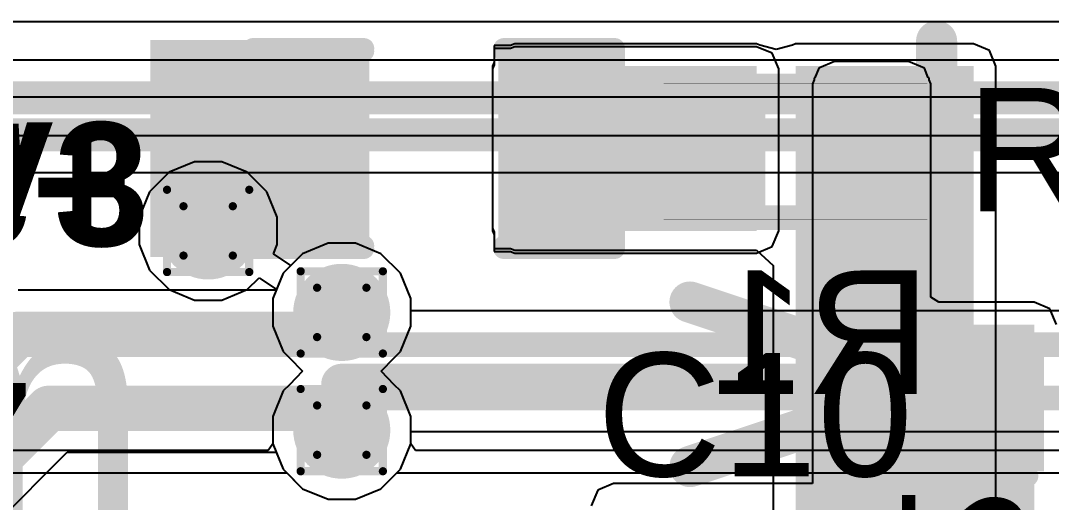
# Model space of a CAD drawing. Header units: inches. Extents: x -6 to 5433, y -4 to 5447.
# Drawn here: x 45.84 to 52.21, y 8.27 to 11.25 of the extents above; entities that cross this region are included whole.
import ezdxf

# ---------------------------------------------------------------- set-up
doc = ezdxf.new("R2010")
doc.units = ezdxf.units.IN
for name, color, linetype in [('Bottom Layer', 5, 'Continuous'), ('Bottom Overlay', 54, 'Continuous'), ('Bottom Paste', 16, 'Continuous'), ('Bottom Solder', 6, 'Continuous'), ('Drill Drawing', 1, 'Continuous'), ('Ground', 16, 'Continuous'), ('Mechanical 4', 56, 'Continuous'), ('Power', 76, 'Continuous'), ('Top Layer', 1, 'Continuous'), ('Top Overlay', 2, 'Continuous'), ('Top Paste', 8, 'Continuous'), ('Top Solder', 216, 'Continuous'), ('Via Holes', 16, 'Continuous')]:
    doc.layers.add(name, color=color, linetype=linetype)
doc.styles.add('Arial', font='', dxfattribs={"height": 0.2})
doc.styles.add('Arial_Bold', font='', dxfattribs={"height": 0.2})
doc.styles.get('Arial').set_extended_font_data('Arial')
doc.styles.get('Arial_Bold').set_extended_font_data('Arial', bold=True)

# ---------------------------------------------------------------- blocks, each defined once
blk = doc.blocks.new('R___0402_104')
at = {"layer": 'Top Layer'}
for points in [[(-0.6985, -0.3175), (-0.6985, 0.3175), (-0.2413, 0.3175), (-0.2413, -0.3175)], [(0.2413, -0.3175), (0.2413, 0.3175), (0.6985, 0.3175), (0.6985, -0.3175)]]:
    blk.add_hatch(color=1, dxfattribs=at).paths.add_polyline_path(points)
at = {"layer": 'Top Paste'}
for points in [[(-0.6985, -0.3175), (-0.6985, 0.3175), (-0.2413, 0.3175), (-0.2413, -0.3175)], [(0.2413, -0.3175), (0.2413, 0.3175), (0.6985, 0.3175), (0.6985, -0.3175)]]:
    blk.add_hatch(color=8, dxfattribs=at).paths.add_polyline_path(points)
at = {"layer": 'Top Solder'}
for points in [[(-0.7535, -0.3725), (-0.7535, 0.3725), (-0.1863, 0.3725), (-0.1863, -0.3725)], [(0.1863, -0.3725), (0.1863, 0.3725), (0.7535, 0.3725), (0.7535, -0.3725)]]:
    blk.add_hatch(color=216, dxfattribs=at).paths.add_polyline_path(points)
at = {"layer": 'Top Overlay'}
for points in [[(-0.7874, 0.4064, 0.127, 0.127, 0), (0.7874, 0.4064, 0.127, 0.127, 0)], [(-0.7874, -0.4064, 0.127, 0.127, 0), (-0.7874, 0.4064, 0.127, 0.127, 0)], [(0.7874, -0.4064, 0.127, 0.127, 0), (0.7874, 0.4064, 0.127, 0.127, 0)], [(-0.7874, -0.4064, 0.127, 0.127, 0), (0.7874, -0.4064, 0.127, 0.127, 0)], [(-0.8128, -0.4318, 0.00323, 0.00323, 0), (0.8128, -0.4318, 0.00323, 0.00323, 0)]]:
    blk.add_lwpolyline(points, format="xyseb", dxfattribs=at)
for points in [[(-0.8191, 0.4064, 0.0635, 0.0635, 1), (-0.7556, 0.4064, 0.0635, 0.0635, 1)], [(-0.8191, 0.4064, 0.0635, 0.0635, 1), (-0.7556, 0.4064, 0.0635, 0.0635, 1)], [(0.7556, 0.4064, 0.0635, 0.0635, 1), (0.8191, 0.4064, 0.0635, 0.0635, 1)], [(0.7556, 0.4064, 0.0635, 0.0635, 1), (0.8191, 0.4064, 0.0635, 0.0635, 1)], [(-0.8191, -0.4064, 0.0635, 0.0635, 1), (-0.7556, -0.4064, 0.0635, 0.0635, 1)], [(-0.8191, -0.4064, 0.0635, 0.0635, 1), (-0.7556, -0.4064, 0.0635, 0.0635, 1)], [(0.7556, -0.4064, 0.0635, 0.0635, 1), (0.8191, -0.4064, 0.0635, 0.0635, 1)], [(0.7556, -0.4064, 0.0635, 0.0635, 1), (0.8191, -0.4064, 0.0635, 0.0635, 1)], [(-0.8136, -0.4318, 0.00161, 0.00161, 1), (-0.812, -0.4318, 0.00161, 0.00161, 1)], [(0.812, -0.4318, 0.00161, 0.00161, 1), (0.8136, -0.4318, 0.00161, 0.00161, 1)]]:
    blk.add_lwpolyline(points, format="xyseb", close=True, dxfattribs=at)
blk = doc.blocks.new('R___0402_B_107')
at = {"layer": 'Bottom Layer'}
for points in [[(-0.2413, 0.3175), (-0.2413, -0.3175), (-0.6985, -0.3175), (-0.6985, 0.3175)], [(0.6985, 0.3175), (0.6985, -0.3175), (0.2413, -0.3175), (0.2413, 0.3175)]]:
    blk.add_hatch(color=5, dxfattribs=at).paths.add_polyline_path(points)
at = {"layer": 'Bottom Paste'}
for points in [[(-0.2413, 0.3175), (-0.2413, -0.3175), (-0.6985, -0.3175), (-0.6985, 0.3175)], [(0.6985, 0.3175), (0.6985, -0.3175), (0.2413, -0.3175), (0.2413, 0.3175)]]:
    blk.add_hatch(color=16, dxfattribs=at).paths.add_polyline_path(points)
at = {"layer": 'Bottom Solder'}
for points in [[(-0.1863, 0.3725), (-0.1863, -0.3725), (-0.7535, -0.3725), (-0.7535, 0.3725)], [(0.7535, 0.3725), (0.7535, -0.3725), (0.1863, -0.3725), (0.1863, 0.3725)]]:
    blk.add_hatch(color=6, dxfattribs=at).paths.add_polyline_path(points)
at = {"layer": 'Bottom Overlay'}
for points in [[(-0.7874, -0.4064, 0.127, 0.127, 0), (-0.7874, 0.4064, 0.127, 0.127, 0)], [(-0.7874, 0.4064, 0.127, 0.127, 0), (0.7874, 0.4064, 0.127, 0.127, 0)], [(0.7874, -0.4064, 0.127, 0.127, 0), (0.7874, 0.4064, 0.127, 0.127, 0)], [(-0.8128, 0.4318, 0.00323, 0.00323, 0), (0.8128, 0.4318, 0.00323, 0.00323, 0)], [(-0.7874, -0.4064, 0.127, 0.127, 0), (0.7874, -0.4064, 0.127, 0.127, 0)]]:
    blk.add_lwpolyline(points, format="xyseb", dxfattribs=at)
for points in [[(-0.8191, 0.4064, 0.0635, 0.0635, 1), (-0.7556, 0.4064, 0.0635, 0.0635, 1)], [(-0.8191, 0.4064, 0.0635, 0.0635, 1), (-0.7556, 0.4064, 0.0635, 0.0635, 1)], [(0.7556, 0.4064, 0.0635, 0.0635, 1), (0.8191, 0.4064, 0.0635, 0.0635, 1)], [(0.7556, 0.4064, 0.0635, 0.0635, 1), (0.8191, 0.4064, 0.0635, 0.0635, 1)], [(-0.8136, 0.4318, 0.00161, 0.00161, 1), (-0.812, 0.4318, 0.00161, 0.00161, 1)], [(0.812, 0.4318, 0.00161, 0.00161, 1), (0.8136, 0.4318, 0.00161, 0.00161, 1)], [(-0.8191, -0.4064, 0.0635, 0.0635, 1), (-0.7556, -0.4064, 0.0635, 0.0635, 1)], [(-0.8191, -0.4064, 0.0635, 0.0635, 1), (-0.7556, -0.4064, 0.0635, 0.0635, 1)], [(0.7556, -0.4064, 0.0635, 0.0635, 1), (0.8191, -0.4064, 0.0635, 0.0635, 1)], [(0.7556, -0.4064, 0.0635, 0.0635, 1), (0.8191, -0.4064, 0.0635, 0.0635, 1)]]:
    blk.add_lwpolyline(points, format="xyseb", close=True, dxfattribs=at)
blk = doc.blocks.new('LED_0603_144')
at = {"layer": 'Top Layer'}
for points in [[(-1, 0.5), (-0.5, 0.5), (-0.5, -0.5), (-1, -0.5)], [(0.5, 0.5), (1, 0.5), (1, -0.5), (0.5, -0.5)]]:
    blk.add_hatch(color=1, dxfattribs=at).paths.add_polyline_path(points)
at = {"layer": 'Top Overlay'}
blk.add_hatch(color=2, dxfattribs=at).paths.add_polyline_path([(1.1176, -0.6603), (1.7526, -0.6603), (1.7526, 0.6605), (1.1176, 0.6605)])
at = {"layer": 'Top Paste'}
for points in [[(-1, 0.5), (-0.5, 0.5), (-0.5, -0.5), (-1, -0.5)], [(0.5, 0.5), (1, 0.5), (1, -0.5), (0.5, -0.5)]]:
    blk.add_hatch(color=8, dxfattribs=at).paths.add_polyline_path(points)
at = {"layer": 'Top Solder'}
for points in [[(-1.1016, 0.6016), (-0.3984, 0.6016), (-0.3984, -0.6016), (-1.1016, -0.6016)], [(0.3984, 0.6016), (1.1016, 0.6016), (1.1016, -0.6016), (0.3984, -0.6016)]]:
    blk.add_hatch(color=216, dxfattribs=at).paths.add_polyline_path(points)
at = {"layer": 'Top Overlay'}
for points in [[(-0.4318, 0.6096, 0.127, 0.127, 0), (-1.1176, 0.6096, 0.127, 0.127, 0)], [(-1.1176, 0.6096, 0.127, 0.127, 0), (-1.1176, -0.6096, 0.127, 0.127, 0)], [(1.1176, 0.6096, 0.127, 0.127, 0), (0.4318, 0.6096, 0.127, 0.127, 0)], [(1.1176, 0.6096, 0.127, 0.127, 0), (1.1176, -0.6096, 0.127, 0.127, 0)], [(-0.4318, -0.6096, 0.127, 0.127, 0), (-1.1176, -0.6096, 0.127, 0.127, 0)], [(1.1176, -0.6096, 0.127, 0.127, 0), (0.4318, -0.6096, 0.127, 0.127, 0)]]:
    blk.add_lwpolyline(points, format="xyseb", dxfattribs=at)
for points in [[(-1.1494, 0.6096, 0.0635, 0.0635, 1), (-1.0858, 0.6096, 0.0635, 0.0635, 1)], [(-1.1494, 0.6096, 0.0635, 0.0635, 1), (-1.0858, 0.6096, 0.0635, 0.0635, 1)], [(-0.4636, 0.6096, 0.0635, 0.0635, 1), (-0.4001, 0.6096, 0.0635, 0.0635, 1)], [(0.4001, 0.6096, 0.0635, 0.0635, 1), (0.4636, 0.6096, 0.0635, 0.0635, 1)], [(1.0859, 0.6096, 0.0635, 0.0635, 1), (1.1494, 0.6096, 0.0635, 0.0635, 1)], [(1.0859, 0.6096, 0.0635, 0.0635, 1), (1.1494, 0.6096, 0.0635, 0.0635, 1)], [(-1.1494, -0.6096, 0.0635, 0.0635, 1), (-1.0858, -0.6096, 0.0635, 0.0635, 1)], [(-1.1494, -0.6096, 0.0635, 0.0635, 1), (-1.0858, -0.6096, 0.0635, 0.0635, 1)], [(-0.4636, -0.6096, 0.0635, 0.0635, 1), (-0.4001, -0.6096, 0.0635, 0.0635, 1)], [(0.4001, -0.6096, 0.0635, 0.0635, 1), (0.4636, -0.6096, 0.0635, 0.0635, 1)], [(1.0859, -0.6096, 0.0635, 0.0635, 1), (1.1494, -0.6096, 0.0635, 0.0635, 1)], [(1.0859, -0.6096, 0.0635, 0.0635, 1), (1.1494, -0.6096, 0.0635, 0.0635, 1)]]:
    blk.add_lwpolyline(points, format="xyseb", close=True, dxfattribs=at)
blk = doc.blocks.new('LED_0603_B_145')
at = {"layer": 'Bottom Layer'}
for points in [[(-1, 0.5), (-0.5, 0.5), (-0.5, -0.5), (-1, -0.5)], [(0.5, 0.5), (1, 0.5), (1, -0.5), (0.5, -0.5)]]:
    blk.add_hatch(color=5, dxfattribs=at).paths.add_polyline_path(points)
at = {"layer": 'Bottom Overlay'}
blk.add_hatch(color=54, dxfattribs=at).paths.add_polyline_path([(1.1177, -0.6607), (1.7527, -0.6607), (1.7527, 0.6601), (1.1177, 0.6601)])
at = {"layer": 'Bottom Paste'}
for points in [[(-1, 0.5), (-0.5, 0.5), (-0.5, -0.5), (-1, -0.5)], [(0.5, 0.5), (1, 0.5), (1, -0.5), (0.5, -0.5)]]:
    blk.add_hatch(color=16, dxfattribs=at).paths.add_polyline_path(points)
at = {"layer": 'Bottom Solder'}
for points in [[(-1.1016, 0.6016), (-0.3984, 0.6016), (-0.3984, -0.6016), (-1.1016, -0.6016)], [(0.3984, 0.6016), (1.1016, 0.6016), (1.1016, -0.6016), (0.3984, -0.6016)]]:
    blk.add_hatch(color=6, dxfattribs=at).paths.add_polyline_path(points)
at = {"layer": 'Bottom Overlay'}
for points in [[(-0.4318, 0.6096, 0.127, 0.127, 0), (-1.1176, 0.6096, 0.127, 0.127, 0)], [(-1.1176, 0.6096, 0.127, 0.127, 0), (-1.1176, -0.6096, 0.127, 0.127, 0)], [(1.1176, 0.6096, 0.127, 0.127, 0), (0.4318, 0.6096, 0.127, 0.127, 0)], [(1.1176, 0.6096, 0.127, 0.127, 0), (1.1176, -0.6096, 0.127, 0.127, 0)], [(-0.4318, -0.6096, 0.127, 0.127, 0), (-1.1176, -0.6096, 0.127, 0.127, 0)], [(1.1176, -0.6096, 0.127, 0.127, 0), (0.4318, -0.6096, 0.127, 0.127, 0)]]:
    blk.add_lwpolyline(points, format="xyseb", dxfattribs=at)
for points in [[(-1.1494, 0.6096, 0.0635, 0.0635, 1), (-1.0858, 0.6096, 0.0635, 0.0635, 1)], [(-1.1494, 0.6096, 0.0635, 0.0635, 1), (-1.0858, 0.6096, 0.0635, 0.0635, 1)], [(-0.4636, 0.6096, 0.0635, 0.0635, 1), (-0.4001, 0.6096, 0.0635, 0.0635, 1)], [(0.4001, 0.6096, 0.0635, 0.0635, 1), (0.4636, 0.6096, 0.0635, 0.0635, 1)], [(1.0859, 0.6096, 0.0635, 0.0635, 1), (1.1494, 0.6096, 0.0635, 0.0635, 1)], [(1.0859, 0.6096, 0.0635, 0.0635, 1), (1.1494, 0.6096, 0.0635, 0.0635, 1)], [(-1.1494, -0.6096, 0.0635, 0.0635, 1), (-1.0858, -0.6096, 0.0635, 0.0635, 1)], [(-1.1494, -0.6096, 0.0635, 0.0635, 1), (-1.0858, -0.6096, 0.0635, 0.0635, 1)], [(-0.4636, -0.6096, 0.0635, 0.0635, 1), (-0.4001, -0.6096, 0.0635, 0.0635, 1)], [(0.4001, -0.6096, 0.0635, 0.0635, 1), (0.4636, -0.6096, 0.0635, 0.0635, 1)], [(1.0859, -0.6096, 0.0635, 0.0635, 1), (1.1494, -0.6096, 0.0635, 0.0635, 1)], [(1.0859, -0.6096, 0.0635, 0.0635, 1), (1.1494, -0.6096, 0.0635, 0.0635, 1)]]:
    blk.add_lwpolyline(points, format="xyseb", close=True, dxfattribs=at)
blk = doc.blocks.new('____0402_217')
at = {"layer": 'Top Layer'}
for points in [[(-0.6985, -0.3175), (-0.6985, 0.3175), (-0.2413, 0.3175), (-0.2413, -0.3175)], [(0.2413, -0.3175), (0.2413, 0.3175), (0.6985, 0.3175), (0.6985, -0.3175)]]:
    blk.add_hatch(color=1, dxfattribs=at).paths.add_polyline_path(points)
at = {"layer": 'Top Paste'}
for points in [[(-0.6985, -0.3175), (-0.6985, 0.3175), (-0.2413, 0.3175), (-0.2413, -0.3175)], [(0.2413, -0.3175), (0.2413, 0.3175), (0.6985, 0.3175), (0.6985, -0.3175)]]:
    blk.add_hatch(color=8, dxfattribs=at).paths.add_polyline_path(points)
at = {"layer": 'Top Solder'}
for points in [[(-0.7585, -0.3775), (-0.7585, 0.3775), (-0.1813, 0.3775), (-0.1813, -0.3775)], [(0.1813, -0.3775), (0.1813, 0.3775), (0.7585, 0.3775), (0.7585, -0.3775)]]:
    blk.add_hatch(color=216, dxfattribs=at).paths.add_polyline_path(points)
at = {"layer": 'Top Overlay'}
for points in [[(-0.7874, -0.4064, 0.127, 0.127, 0), (-0.7874, 0.4064, 0.127, 0.127, 0)], [(-0.7874, 0.4064, 0.127, 0.127, 0), (-0.2794, 0.4064, 0.127, 0.127, 0)], [(0.2794, 0.4064, 0.127, 0.127, 0), (0.7874, 0.4064, 0.127, 0.127, 0)], [(0.7874, -0.4064, 0.127, 0.127, 0), (0.7874, 0.4064, 0.127, 0.127, 0)], [(-0.7874, -0.4064, 0.127, 0.127, 0), (-0.2794, -0.4064, 0.127, 0.127, 0)], [(0.2794, -0.4064, 0.127, 0.127, 0), (0.7874, -0.4064, 0.127, 0.127, 0)]]:
    blk.add_lwpolyline(points, format="xyseb", dxfattribs=at)
for points in [[(-0.8191, 0.4064, 0.0635, 0.0635, 1), (-0.7556, 0.4064, 0.0635, 0.0635, 1)], [(-0.8191, 0.4064, 0.0635, 0.0635, 1), (-0.7556, 0.4064, 0.0635, 0.0635, 1)], [(-0.3111, 0.4064, 0.0635, 0.0635, 1), (-0.2477, 0.4064, 0.0635, 0.0635, 1)], [(0.2477, 0.4064, 0.0635, 0.0635, 1), (0.3111, 0.4064, 0.0635, 0.0635, 1)], [(0.7556, 0.4064, 0.0635, 0.0635, 1), (0.8191, 0.4064, 0.0635, 0.0635, 1)], [(0.7556, 0.4064, 0.0635, 0.0635, 1), (0.8191, 0.4064, 0.0635, 0.0635, 1)], [(-0.8191, -0.4064, 0.0635, 0.0635, 1), (-0.7556, -0.4064, 0.0635, 0.0635, 1)], [(-0.8191, -0.4064, 0.0635, 0.0635, 1), (-0.7556, -0.4064, 0.0635, 0.0635, 1)], [(-0.3111, -0.4064, 0.0635, 0.0635, 1), (-0.2477, -0.4064, 0.0635, 0.0635, 1)], [(0.2477, -0.4064, 0.0635, 0.0635, 1), (0.3111, -0.4064, 0.0635, 0.0635, 1)], [(0.7556, -0.4064, 0.0635, 0.0635, 1), (0.8191, -0.4064, 0.0635, 0.0635, 1)], [(0.7556, -0.4064, 0.0635, 0.0635, 1), (0.8191, -0.4064, 0.0635, 0.0635, 1)]]:
    blk.add_lwpolyline(points, format="xyseb", close=True, dxfattribs=at)

msp = doc.modelspace()

# ---------------------------------------------------------------- hatches: boundary and pattern name
at = {"layer": 'Bottom Layer'}
for points in [[(48.8904, 9.965), (50.3845, 9.965), (50.3845, 10.965), (48.8904, 10.965)], [(50.6253, 4.3053), (51.7258, 4.3053), (51.7258, 10.965), (50.6253, 10.965)], [(51.1018, 4.3053), (51.7258, 4.3053), (51.7258, 10.965), (51.1018, 10.965)]]:
    msp.add_hatch(color=5, dxfattribs=at).paths.add_polyline_path(points)
h = msp.add_hatch(color=5, dxfattribs=at)
edge = h.paths.add_edge_path()
edge.add_arc((46.996, 9.9473), 0.3, 0, 360)
h = msp.add_hatch(color=5, dxfattribs=at)
edge = h.paths.add_edge_path()
edge.add_arc((47.8216, 9.444), 0.3, 0, 360)
h = msp.add_hatch(color=5, dxfattribs=at)
edge = h.paths.add_edge_path()
edge.add_arc((47.8216, 8.717), 0.3, 0, 360)
at = {"layer": 'Ground'}
h = msp.add_hatch(color=16, dxfattribs=at)
edge = h.paths.add_edge_path()
edge.add_arc((46.996, 9.9473), 0.3, 0, 360)
h = msp.add_hatch(color=16, dxfattribs=at)
edge = h.paths.add_edge_path()
edge.add_arc((47.8216, 9.444), 0.3, 0, 360)
h = msp.add_hatch(color=16, dxfattribs=at)
edge = h.paths.add_edge_path()
edge.add_arc((47.8216, 8.717), 0.3, 0, 360)
at = {"layer": 'Power'}
h = msp.add_hatch(color=76, dxfattribs=at)
edge = h.paths.add_edge_path()
edge.add_arc((46.996, 9.9473), 0.3, 0, 360)
h = msp.add_hatch(color=76, dxfattribs=at)
edge = h.paths.add_edge_path()
edge.add_arc((47.8216, 9.444), 0.3, 0, 360)
h = msp.add_hatch(color=76, dxfattribs=at)
edge = h.paths.add_edge_path()
edge.add_arc((47.8216, 8.717), 0.3, 0, 360)
at = {"layer": 'Top Layer'}
for points in [[(48.8903, 9.9473), (50.3844, 9.9473), (50.3844, 10.9473), (48.8903, 10.9473)], [(50.867, 7.7454), (51.3242, 7.7454), (51.3242, 10.8556), (50.867, 10.8556)], [(52.1002, 9.3689), (51.5102, 9.3689), (51.5102, 4.1912), (52.1002, 4.1912)]]:
    msp.add_hatch(color=1, dxfattribs=at).paths.add_polyline_path(points)
h = msp.add_hatch(color=1, dxfattribs=at)
edge = h.paths.add_edge_path()
edge.add_arc((46.996, 9.9473), 0.3, 0, 360)
h = msp.add_hatch(color=1, dxfattribs=at)
edge = h.paths.add_edge_path()
edge.add_arc((47.8216, 9.444), 0.3, 0, 360)
h = msp.add_hatch(color=1, dxfattribs=at)
edge = h.paths.add_edge_path()
edge.add_arc((47.8216, 8.717), 0.3, 0, 360)
at = {"layer": 'Via Holes'}
h = msp.add_hatch(color=7, dxfattribs=at)
edge = h.paths.add_edge_path()
edge.add_arc((46.996, 9.9473), 0.15, 0, 360)
h = msp.add_hatch(color=7, dxfattribs=at)
edge = h.paths.add_edge_path()
edge.add_arc((47.8216, 9.444), 0.15, 0, 360)
h = msp.add_hatch(color=7, dxfattribs=at)
edge = h.paths.add_edge_path()
edge.add_arc((47.8216, 8.717), 0.15, 0, 360)

# ---------------------------------------------------------------- linework, layer by layer
at = {"layer": 'Bottom Layer'}
for p, q in [((41.6665, 11.241), (53.4972, 11.241)), ((48.8651, 11.092), (48.7634, 11.092)), ((48.7634, 11.092), (48.7634, 10.9903)), ((48.8904, 11.1025), (48.8651, 11.092)), ((50.3845, 11.1025), (48.8904, 11.1025)), ((50.404, 11.0944), (50.3845, 11.1025)), ((50.5049, 11.0682), (50.404, 11.0944)), ((50.6058, 11.0944), (50.5049, 11.0682)), ((50.6253, 11.1025), (50.6058, 11.0944)), ((51.7258, 11.1025), (50.6253, 11.1025)), ((51.823, 11.0622), (51.7258, 11.1025)), ((51.8633, 10.965), (51.823, 11.0622)), ((48.7634, 10.9903), (48.7529, 10.965)), ((48.7529, 10.965), (48.7529, 9.965)), ((51.8633, 7.7454), (51.8633, 10.965)), ((48.7529, 9.965), (48.7634, 9.9397)), ((48.7634, 9.9397), (48.7634, 9.838)), ((47.7367, 9.871), (47.5798, 9.806)), ((47.9066, 9.871), (47.7367, 9.871)), ((48.0635, 9.806), (47.9066, 9.871)), ((48.7634, 9.838), (48.8651, 9.838)), ((48.8651, 9.838), (48.8904, 9.8275)), ((48.8904, 9.8275), (50.3845, 9.8275)), ((50.3845, 9.8275), (50.4878, 9.7329)), ((47.5798, 9.806), (47.4596, 9.6859)), ((48.1836, 9.6859), (48.0635, 9.806)), ((47.4596, 9.6859), (47.4162, 9.581)), ((48.2486, 9.5289), (48.1836, 9.6859)), ((50.4878, 9.7329), (50.4878, 7.8829)), ((47.4162, 9.581), (45.8219, 9.581)), ((48.2486, 9.3591), (48.2486, 9.5289)), ((48.1836, 9.2021), (48.2486, 9.3591)), ((48.145, 9.1635), (48.1836, 9.2021)), ((48.065, 9.0805), (48.145, 9.1635)), ((48.145, 8.9975), (48.065, 9.0805)), ((48.1836, 8.9589), (48.145, 8.9975)), ((48.2486, 8.8019), (48.1836, 8.9589)), ((48.2486, 8.6321), (48.2486, 8.8019)), ((48.1836, 8.4751), (48.2486, 8.6321)), ((43.8668, 6.3228), (46.1239, 8.58)), ((46.1239, 8.58), (47.4162, 8.58)), ((47.4162, 8.58), (47.4596, 8.4751)), ((47.4596, 8.4751), (47.5798, 8.355)), ((48.0635, 8.355), (48.1836, 8.4751)), ((47.5798, 8.355), (47.7367, 8.29)), ((47.9066, 8.29), (48.0635, 8.355)), ((47.7367, 8.29), (47.9066, 8.29))]:
    msp.add_line(p, q, dxfattribs=at)
for points in [[(47.6867, 9.3091, 0.2794, 0.2794, 0), (47.8216, 9.444, 0.2794, 0.2794, 0)], [(43.4851, 6.9723, 0.2794, 0.2794, 0), (45.8219, 9.3091, 0.2794, 0.2794, 0)], [(45.8219, 9.3091, 0.2794, 0.2794, 0), (47.6867, 9.3091, 0.2794, 0.2794, 0)], [(43.6745, 6.5151, 0.2794, 0.2794, 0), (46.0113, 8.8519, 0.2794, 0.2794, 0)], [(46.0113, 8.8519, 0.2794, 0.2794, 0), (47.6867, 8.8519, 0.2794, 0.2794, 0)], [(47.6867, 8.8519, 0.2794, 0.2794, 0), (47.8216, 8.717, 0.2794, 0.2794, 0)]]:
    msp.add_lwpolyline(points, format="xyseb", dxfattribs=at)
for points in [[(47.7518, 9.444, 0.1397, 0.1397, 1), (47.8915, 9.444, 0.1397, 0.1397, 1)], [(45.7521, 9.3091, 0.1397, 0.1397, 1), (45.8918, 9.3091, 0.1397, 0.1397, 1)], [(45.7521, 9.3091, 0.1397, 0.1397, 1), (45.8918, 9.3091, 0.1397, 0.1397, 1)], [(47.6169, 9.3091, 0.1397, 0.1397, 1), (47.7566, 9.3091, 0.1397, 0.1397, 1)], [(47.6169, 9.3091, 0.1397, 0.1397, 1), (47.7566, 9.3091, 0.1397, 0.1397, 1)], [(45.9414, 8.8519, 0.1397, 0.1397, 1), (46.0811, 8.8519, 0.1397, 0.1397, 1)], [(45.9414, 8.8519, 0.1397, 0.1397, 1), (46.0811, 8.8519, 0.1397, 0.1397, 1)], [(47.6169, 8.8519, 0.1397, 0.1397, 1), (47.7566, 8.8519, 0.1397, 0.1397, 1)], [(47.6169, 8.8519, 0.1397, 0.1397, 1), (47.7566, 8.8519, 0.1397, 0.1397, 1)], [(47.7518, 8.717, 0.1397, 0.1397, 1), (47.8915, 8.717, 0.1397, 0.1397, 1)]]:
    msp.add_lwpolyline(points, format="xyseb", close=True, dxfattribs=at)
at = {"layer": 'Drill Drawing'}
for points in [[(46.742, 10.2013, 0.0508, 0.0508, 0), (47.25, 10.2013, 0.0508, 0.0508, 0)], [(46.742, 9.6933, 0.0508, 0.0508, 0), (46.742, 10.2013, 0.0508, 0.0508, 0)], [(47.25, 9.6933, 0.0508, 0.0508, 0), (47.25, 10.2013, 0.0508, 0.0508, 0)], [(46.8436, 10.0997, 0.0508, 0.0508, 0), (47.1484, 10.0997, 0.0508, 0.0508, 0)], [(46.8436, 9.7949, 0.0508, 0.0508, 0), (46.8436, 10.0997, 0.0508, 0.0508, 0)], [(47.1484, 9.7949, 0.0508, 0.0508, 0), (47.1484, 10.0997, 0.0508, 0.0508, 0)], [(46.8436, 9.7949, 0.0508, 0.0508, 0), (47.1484, 9.7949, 0.0508, 0.0508, 0)], [(46.742, 9.6933, 0.0508, 0.0508, 0), (47.25, 9.6933, 0.0508, 0.0508, 0)], [(47.5676, 9.698, 0.0508, 0.0508, 0), (48.0756, 9.698, 0.0508, 0.0508, 0)], [(47.5676, 9.19, 0.0508, 0.0508, 0), (47.5676, 9.698, 0.0508, 0.0508, 0)], [(48.0756, 9.19, 0.0508, 0.0508, 0), (48.0756, 9.698, 0.0508, 0.0508, 0)], [(47.6692, 9.5964, 0.0508, 0.0508, 0), (47.974, 9.5964, 0.0508, 0.0508, 0)], [(47.6692, 9.2916, 0.0508, 0.0508, 0), (47.6692, 9.5964, 0.0508, 0.0508, 0)], [(47.974, 9.2916, 0.0508, 0.0508, 0), (47.974, 9.5964, 0.0508, 0.0508, 0)], [(47.6692, 9.2916, 0.0508, 0.0508, 0), (47.974, 9.2916, 0.0508, 0.0508, 0)], [(47.5676, 9.19, 0.0508, 0.0508, 0), (48.0756, 9.19, 0.0508, 0.0508, 0)], [(47.5676, 8.971, 0.0508, 0.0508, 0), (48.0756, 8.971, 0.0508, 0.0508, 0)], [(47.5676, 8.463, 0.0508, 0.0508, 0), (47.5676, 8.971, 0.0508, 0.0508, 0)], [(48.0756, 8.463, 0.0508, 0.0508, 0), (48.0756, 8.971, 0.0508, 0.0508, 0)], [(47.6692, 8.8694, 0.0508, 0.0508, 0), (47.974, 8.8694, 0.0508, 0.0508, 0)], [(47.6692, 8.5646, 0.0508, 0.0508, 0), (47.6692, 8.8694, 0.0508, 0.0508, 0)], [(47.974, 8.5646, 0.0508, 0.0508, 0), (47.974, 8.8694, 0.0508, 0.0508, 0)], [(47.6692, 8.5646, 0.0508, 0.0508, 0), (47.974, 8.5646, 0.0508, 0.0508, 0)], [(47.5676, 8.463, 0.0508, 0.0508, 0), (48.0756, 8.463, 0.0508, 0.0508, 0)]]:
    msp.add_lwpolyline(points, format="xyseb", dxfattribs=at)
for points in [[(46.7293, 10.2013, 0.0254, 0.0254, 1), (46.7547, 10.2013, 0.0254, 0.0254, 1)], [(46.7293, 10.2013, 0.0254, 0.0254, 1), (46.7547, 10.2013, 0.0254, 0.0254, 1)], [(47.2373, 10.2013, 0.0254, 0.0254, 1), (47.2627, 10.2013, 0.0254, 0.0254, 1)], [(47.2373, 10.2013, 0.0254, 0.0254, 1), (47.2627, 10.2013, 0.0254, 0.0254, 1)], [(46.8309, 10.0997, 0.0254, 0.0254, 1), (46.8563, 10.0997, 0.0254, 0.0254, 1)], [(46.8309, 10.0997, 0.0254, 0.0254, 1), (46.8563, 10.0997, 0.0254, 0.0254, 1)], [(47.1357, 10.0997, 0.0254, 0.0254, 1), (47.1611, 10.0997, 0.0254, 0.0254, 1)], [(47.1357, 10.0997, 0.0254, 0.0254, 1), (47.1611, 10.0997, 0.0254, 0.0254, 1)], [(46.8309, 9.7949, 0.0254, 0.0254, 1), (46.8563, 9.7949, 0.0254, 0.0254, 1)], [(46.8309, 9.7949, 0.0254, 0.0254, 1), (46.8563, 9.7949, 0.0254, 0.0254, 1)], [(47.1357, 9.7949, 0.0254, 0.0254, 1), (47.1611, 9.7949, 0.0254, 0.0254, 1)], [(47.1357, 9.7949, 0.0254, 0.0254, 1), (47.1611, 9.7949, 0.0254, 0.0254, 1)], [(46.7293, 9.6933, 0.0254, 0.0254, 1), (46.7547, 9.6933, 0.0254, 0.0254, 1)], [(46.7293, 9.6933, 0.0254, 0.0254, 1), (46.7547, 9.6933, 0.0254, 0.0254, 1)], [(47.2373, 9.6933, 0.0254, 0.0254, 1), (47.2627, 9.6933, 0.0254, 0.0254, 1)], [(47.2373, 9.6933, 0.0254, 0.0254, 1), (47.2627, 9.6933, 0.0254, 0.0254, 1)], [(47.5549, 9.698, 0.0254, 0.0254, 1), (47.5803, 9.698, 0.0254, 0.0254, 1)], [(47.5549, 9.698, 0.0254, 0.0254, 1), (47.5803, 9.698, 0.0254, 0.0254, 1)], [(48.0629, 9.698, 0.0254, 0.0254, 1), (48.0883, 9.698, 0.0254, 0.0254, 1)], [(48.0629, 9.698, 0.0254, 0.0254, 1), (48.0883, 9.698, 0.0254, 0.0254, 1)], [(47.6565, 9.5964, 0.0254, 0.0254, 1), (47.6819, 9.5964, 0.0254, 0.0254, 1)], [(47.6565, 9.5964, 0.0254, 0.0254, 1), (47.6819, 9.5964, 0.0254, 0.0254, 1)], [(47.9613, 9.5964, 0.0254, 0.0254, 1), (47.9867, 9.5964, 0.0254, 0.0254, 1)], [(47.9613, 9.5964, 0.0254, 0.0254, 1), (47.9867, 9.5964, 0.0254, 0.0254, 1)], [(47.6565, 9.2916, 0.0254, 0.0254, 1), (47.6819, 9.2916, 0.0254, 0.0254, 1)], [(47.6565, 9.2916, 0.0254, 0.0254, 1), (47.6819, 9.2916, 0.0254, 0.0254, 1)], [(47.9613, 9.2916, 0.0254, 0.0254, 1), (47.9867, 9.2916, 0.0254, 0.0254, 1)], [(47.9613, 9.2916, 0.0254, 0.0254, 1), (47.9867, 9.2916, 0.0254, 0.0254, 1)], [(47.5549, 9.19, 0.0254, 0.0254, 1), (47.5803, 9.19, 0.0254, 0.0254, 1)], [(47.5549, 9.19, 0.0254, 0.0254, 1), (47.5803, 9.19, 0.0254, 0.0254, 1)], [(48.0629, 9.19, 0.0254, 0.0254, 1), (48.0883, 9.19, 0.0254, 0.0254, 1)], [(48.0629, 9.19, 0.0254, 0.0254, 1), (48.0883, 9.19, 0.0254, 0.0254, 1)], [(47.5549, 8.971, 0.0254, 0.0254, 1), (47.5803, 8.971, 0.0254, 0.0254, 1)], [(47.5549, 8.971, 0.0254, 0.0254, 1), (47.5803, 8.971, 0.0254, 0.0254, 1)], [(48.0629, 8.971, 0.0254, 0.0254, 1), (48.0883, 8.971, 0.0254, 0.0254, 1)], [(48.0629, 8.971, 0.0254, 0.0254, 1), (48.0883, 8.971, 0.0254, 0.0254, 1)], [(47.6565, 8.8694, 0.0254, 0.0254, 1), (47.6819, 8.8694, 0.0254, 0.0254, 1)], [(47.6565, 8.8694, 0.0254, 0.0254, 1), (47.6819, 8.8694, 0.0254, 0.0254, 1)], [(47.9613, 8.8694, 0.0254, 0.0254, 1), (47.9867, 8.8694, 0.0254, 0.0254, 1)], [(47.9613, 8.8694, 0.0254, 0.0254, 1), (47.9867, 8.8694, 0.0254, 0.0254, 1)], [(47.6565, 8.5646, 0.0254, 0.0254, 1), (47.6819, 8.5646, 0.0254, 0.0254, 1)], [(47.6565, 8.5646, 0.0254, 0.0254, 1), (47.6819, 8.5646, 0.0254, 0.0254, 1)], [(47.9613, 8.5646, 0.0254, 0.0254, 1), (47.9867, 8.5646, 0.0254, 0.0254, 1)], [(47.9613, 8.5646, 0.0254, 0.0254, 1), (47.9867, 8.5646, 0.0254, 0.0254, 1)], [(47.5549, 8.463, 0.0254, 0.0254, 1), (47.5803, 8.463, 0.0254, 0.0254, 1)], [(47.5549, 8.463, 0.0254, 0.0254, 1), (47.5803, 8.463, 0.0254, 0.0254, 1)], [(48.0629, 8.463, 0.0254, 0.0254, 1), (48.0883, 8.463, 0.0254, 0.0254, 1)], [(48.0629, 8.463, 0.0254, 0.0254, 1), (48.0883, 8.463, 0.0254, 0.0254, 1)]]:
    msp.add_lwpolyline(points, format="xyseb", close=True, dxfattribs=at)
at = {"layer": 'Ground'}
for p, q in [((36.4972, 11.241), (53.4972, 11.241)), ((55.5843, 10.7741), (36.3264, 10.7741)), ((36.2298, 10.3079), (55.6809, 10.3079)), ((47.7367, 9.871), (47.5798, 9.806)), ((47.9066, 9.871), (47.7367, 9.871)), ((48.0635, 9.806), (47.9066, 9.871)), ((47.5798, 9.806), (47.4596, 9.6859)), ((48.1836, 9.6859), (48.0635, 9.806)), ((47.4596, 9.6859), (47.3946, 9.5289)), ((48.2486, 9.5289), (48.1836, 9.6859)), ((47.3946, 9.5289), (47.3946, 9.3591)), ((48.2486, 9.4528), (48.2486, 9.5289)), ((56.2693, 9.4528), (48.2486, 9.4528)), ((47.3946, 9.3591), (47.4596, 9.2021)), ((47.4596, 9.2021), (47.4983, 9.1635)), ((47.4983, 9.1635), (47.5783, 9.0805)), ((47.5783, 9.0805), (47.4983, 8.9975)), ((47.4983, 8.9975), (47.4596, 8.9589)), ((47.4596, 8.9589), (47.3946, 8.8019)), ((47.3946, 8.8019), (47.3946, 8.6321)), ((48.2486, 8.6321), (48.2486, 8.7082)), ((48.2486, 8.7082), (56.4919, 8.7082)), ((47.3946, 8.6321), (47.4596, 8.4751)), ((48.1836, 8.4751), (48.2486, 8.6321)), ((47.4596, 8.4751), (47.5798, 8.355)), ((48.0635, 8.355), (48.1836, 8.4751)), ((47.5798, 8.355), (47.7367, 8.29)), ((47.9066, 8.29), (48.0635, 8.355)), ((47.7367, 8.29), (47.9066, 8.29))]:
    msp.add_line(p, q, dxfattribs=at)
for points in [[(36.2298, 10.541, 0.2032, 0.2032, 0), (55.6809, 10.541, 0.2032, 0.2032, 0)], [(47.8216, 9.444, 0.1524, 0.1524, 0), (48.02, 9.2456, 0.1524, 0.1524, 0)], [(48.02, 9.2456, 0.1524, 0.1524, 0), (56.3551, 9.2456, 0.1524, 0.1524, 0)], [(47.8216, 8.717, 0.1524, 0.1524, 0), (48.02, 8.9154, 0.1524, 0.1524, 0)], [(48.02, 8.9154, 0.1524, 0.1524, 0), (56.4919, 8.9154, 0.1524, 0.1524, 0)]]:
    msp.add_lwpolyline(points, format="xyseb", dxfattribs=at)
for points in [[(47.7835, 9.444, 0.0762, 0.0762, 1), (47.8597, 9.444, 0.0762, 0.0762, 1)], [(47.9819, 9.2456, 0.0762, 0.0762, 1), (48.0581, 9.2456, 0.0762, 0.0762, 1)], [(47.9819, 9.2456, 0.0762, 0.0762, 1), (48.0581, 9.2456, 0.0762, 0.0762, 1)], [(47.9819, 8.9154, 0.0762, 0.0762, 1), (48.0581, 8.9154, 0.0762, 0.0762, 1)], [(47.9819, 8.9154, 0.0762, 0.0762, 1), (48.0581, 8.9154, 0.0762, 0.0762, 1)], [(47.7835, 8.717, 0.0762, 0.0762, 1), (47.8597, 8.717, 0.0762, 0.0762, 1)]]:
    msp.add_lwpolyline(points, format="xyseb", close=True, dxfattribs=at)
at = {"layer": 'Mechanical 4'}
for points in [[(51.4972, 8.746, 0.254, 0.254, 0), (51.4972, 11.119, 0.254, 0.254, 0)], [(49.9732, 9.508, 0.254, 0.254, 0), (51.4972, 9, 0.254, 0.254, 0)], [(47.8216, 9, 0.254, 0.254, 0), (51.4972, 9, 0.254, 0.254, 0)], [(49.9732, 8.492, 0.254, 0.254, 0), (51.4972, 9, 0.254, 0.254, 0)]]:
    msp.add_lwpolyline(points, format="xyseb", dxfattribs=at)
for points in [[(51.4337, 11.119, 0.127, 0.127, 1), (51.5607, 11.119, 0.127, 0.127, 1)], [(49.9097, 9.508, 0.127, 0.127, 1), (50.0367, 9.508, 0.127, 0.127, 1)], [(47.7581, 9, 0.127, 0.127, 1), (47.8851, 9, 0.127, 0.127, 1)], [(51.4337, 9, 0.127, 0.127, 1), (51.5607, 9, 0.127, 0.127, 1)], [(51.4337, 9, 0.127, 0.127, 1), (51.5607, 9, 0.127, 0.127, 1)], [(51.4337, 9, 0.127, 0.127, 1), (51.5607, 9, 0.127, 0.127, 1)], [(51.4337, 8.746, 0.127, 0.127, 1), (51.5607, 8.746, 0.127, 0.127, 1)], [(49.9097, 8.492, 0.127, 0.127, 1), (50.0367, 8.492, 0.127, 0.127, 1)]]:
    msp.add_lwpolyline(points, format="xyseb", close=True, dxfattribs=at)
at = {"layer": 'Power'}
for p, q in [((36.4972, 11.241), (53.4972, 11.241)), ((53.5325, 11.0027), (36.3309, 11.0027)), ((36.2344, 10.5365), (53.6291, 10.5365)), ((46.9111, 10.3743), (46.7542, 10.3093)), ((47.081, 10.3743), (46.9111, 10.3743)), ((47.2379, 10.3093), (47.081, 10.3743)), ((46.7542, 10.3093), (46.634, 10.1892)), ((47.358, 10.1892), (47.2379, 10.3093)), ((46.634, 10.1892), (46.569, 10.0323)), ((47.423, 10.0323), (47.358, 10.1892)), ((46.569, 10.0323), (46.569, 9.8624)), ((47.423, 9.8624), (47.423, 10.0323)), ((46.569, 9.8624), (46.634, 9.7054)), ((47.3993, 9.8052), (47.423, 9.8624)), ((47.7367, 9.871), (47.5798, 9.806)), ((47.9066, 9.871), (47.7367, 9.871)), ((48.0635, 9.806), (47.9066, 9.871)), ((47.507, 9.7332), (47.3993, 9.8052)), ((47.5798, 9.806), (47.507, 9.7332)), ((48.1836, 9.6859), (48.0635, 9.806)), ((46.634, 9.7054), (46.7542, 9.5853)), ((48.2486, 9.5289), (48.1836, 9.6859)), ((47.2379, 9.5853), (47.3107, 9.6581)), ((47.3107, 9.6581), (47.4183, 9.5861)), ((46.7542, 9.5853), (46.9111, 9.5203)), ((47.081, 9.5203), (47.2379, 9.5853)), ((47.4183, 9.5861), (47.3946, 9.5289)), ((46.9111, 9.5203), (47.081, 9.5203)), ((47.3946, 9.5289), (47.3946, 9.3591)), ((48.2486, 9.3591), (48.2486, 9.5289)), ((47.3946, 9.3591), (47.4596, 9.2021)), ((48.1836, 9.2021), (48.2486, 9.3591)), ((47.4596, 9.2021), (47.4983, 9.1635)), ((48.145, 9.1635), (48.1836, 9.2021)), ((47.4983, 9.1635), (47.5783, 9.0805)), ((48.065, 9.0805), (48.145, 9.1635)), ((47.5783, 9.0805), (47.4983, 8.9975)), ((48.145, 8.9975), (48.065, 9.0805)), ((47.4983, 8.9975), (47.4596, 8.9589)), ((48.1836, 8.9589), (48.145, 8.9975)), ((47.4596, 8.9589), (47.3946, 8.8019)), ((48.2486, 8.8019), (48.1836, 8.9589)), ((47.3946, 8.8019), (47.3946, 8.6321)), ((48.2486, 8.6321), (48.2486, 8.8019)), ((47.3946, 8.6321), (47.367, 8.5908)), ((48.2762, 8.5908), (48.2486, 8.6321)), ((47.367, 8.5908), (32.7207, 8.5908)), ((53.7969, 8.5908), (48.2762, 8.5908)), ((32.5832, 8.4533), (47.4815, 8.4533)), ((47.4815, 8.4533), (47.5798, 8.355)), ((48.0635, 8.355), (48.1618, 8.4533)), ((48.1618, 8.4533), (53.7969, 8.4533)), ((47.5798, 8.355), (47.7367, 8.29)), ((47.9066, 8.29), (48.0635, 8.355)), ((47.7367, 8.29), (47.9066, 8.29))]:
    msp.add_line(p, q, dxfattribs=at)
msp.add_lwpolyline([(36.2344, 10.7696, 0.2032, 0.2032, 0), (53.6291, 10.7696, 0.2032, 0.2032, 0)], format="xyseb", dxfattribs=at)
at = {"layer": 'Top Layer'}
for p, q in [((36.4972, 11.241), (53.4972, 11.241)), ((48.8903, 11.0848), (48.865, 11.0743)), ((50.3844, 11.0848), (48.8903, 11.0848)), ((50.4816, 11.0445), (50.3844, 11.0848)), ((48.865, 11.0743), (48.7633, 11.0743)), ((48.7633, 11.0743), (48.7633, 10.9726)), ((50.5219, 10.9473), (50.4816, 11.0445)), ((48.7633, 10.9726), (48.7528, 10.9473)), ((50.867, 10.9931), (50.7698, 10.9528)), ((51.3242, 10.9931), (50.867, 10.9931)), ((51.4214, 10.9528), (51.3242, 10.9931)), ((48.7528, 10.9473), (48.7528, 9.9473)), ((50.5219, 9.9473), (50.5219, 10.9473)), ((50.7453, 10.8937), (50.74, 10.8937)), ((50.74, 10.8937), (50.74, 10.8809)), ((50.7698, 10.9528), (50.7453, 10.8937)), ((51.4459, 10.8937), (51.4214, 10.9528)), ((51.4512, 10.8937), (51.4459, 10.8937)), ((51.4512, 10.8809), (51.4512, 10.8937)), ((50.74, 10.8809), (50.7295, 10.8556)), ((50.7295, 10.8556), (50.7295, 8.3864)), ((51.4617, 10.8556), (51.4512, 10.8809)), ((51.4617, 9.5388), (51.4617, 10.8556)), ((48.7528, 9.9473), (48.7633, 9.9221)), ((50.4816, 9.8501), (50.5219, 9.9473)), ((48.7633, 9.9221), (48.7633, 9.8203)), ((47.7367, 9.871), (47.5798, 9.806)), ((47.9066, 9.871), (47.7367, 9.871)), ((48.0635, 9.806), (47.9066, 9.871)), ((48.7633, 9.8203), (48.865, 9.8203)), ((48.865, 9.8203), (48.8903, 9.8099)), ((48.8903, 9.8099), (50.3844, 9.8099)), ((50.3844, 9.8099), (50.4816, 9.8501)), ((47.5798, 9.806), (47.4596, 9.6859)), ((48.1836, 9.6859), (48.0635, 9.806)), ((47.4596, 9.6859), (47.3946, 9.5289)), ((48.2486, 9.5289), (48.1836, 9.6859)), ((47.3946, 9.5289), (47.3946, 9.3591)), ((48.2486, 9.3591), (48.2486, 9.5289)), ((51.5102, 9.5064), (51.4617, 9.5388)), ((52.1002, 9.5064), (51.5102, 9.5064)), ((52.1974, 9.4661), (52.1002, 9.5064)), ((52.2377, 9.3689), (52.1974, 9.4661)), ((47.3946, 9.3591), (47.4596, 9.2021)), ((48.1836, 9.2021), (48.2486, 9.3591)), ((47.4596, 9.2021), (47.4983, 9.1635)), ((48.145, 9.1635), (48.1836, 9.2021)), ((47.4983, 9.1635), (47.5783, 9.0805)), ((48.065, 9.0805), (48.145, 9.1635)), ((47.5783, 9.0805), (47.4983, 8.9975)), ((48.145, 8.9975), (48.065, 9.0805)), ((47.4983, 8.9975), (47.4596, 8.9589)), ((48.1836, 8.9589), (48.145, 8.9975)), ((47.4596, 8.9589), (47.3946, 8.8019)), ((48.2486, 8.8019), (48.1836, 8.9589)), ((47.3946, 8.8019), (47.3946, 8.6321)), ((48.2486, 8.6321), (48.2486, 8.8019)), ((47.3946, 8.6321), (47.4596, 8.4751)), ((48.1836, 8.4751), (48.2486, 8.6321)), ((47.4596, 8.4751), (47.5798, 8.355)), ((48.0635, 8.355), (48.1836, 8.4751)), ((47.5798, 8.355), (47.7367, 8.29)), ((47.9066, 8.29), (48.0635, 8.355)), ((49.4032, 8.3461), (49.3629, 8.2489)), ((49.5004, 8.3864), (49.4032, 8.3461)), ((50.7295, 8.3864), (49.5004, 8.3864)), ((47.7367, 8.29), (47.9066, 8.29))]:
    msp.add_line(p, q, dxfattribs=at)

# ---------------------------------------------------------------- block references
at = {"rotation": 180}
for name, p in [('LED_0603_B_145', (48.3904, 10.465)), ('LED_0603_144', (48.3903, 10.4473))]:
    msp.add_blockref(name, p, dxfattribs=at)
for name, p in [('R___0402_104', (50.6257, 10.4492)), ('R___0402_B_107', (50.6257, 10.4238)), ('____0402_217', (52.3415, 8.8392))]:
    msp.add_blockref(name, p)

# ---------------------------------------------------------------- texts
at = {"layer": 'Bottom Overlay', "text_generation_flag": 2}
for s, rotation, style, p in [('+5V', 360, 'Arial_Bold', (46.5256, 9.8469)), ('R12', 270, 'Arial', (51.2827, 6.4169))]:
    msp.add_text(s, height=0.762, rotation=rotation, dxfattribs=dict(at, style=style)).set_placement(p)
at = {"layer": 'Bottom Overlay', "style": 'Arial', "text_generation_flag": 2}
msp.add_text('R1', height=0.762, dxfattribs=at).set_placement((51.4602, 8.9409))
at = {"layer": 'Mechanical 4', "style": 'Arial'}
msp.add_text('17.00mm', height=1.524, dxfattribs=at).set_placement((37.7664, 8.0858))
at = {"layer": 'Top Overlay', "style": 'Arial'}
for s, p in [('R4', (51.68, 10.0683)), ('C10', (49.3987, 8.4322)), ('R67', (43.9683, 8.2456))]:
    msp.add_text(s, height=0.762, dxfattribs=at).set_placement(p)
at = {"layer": 'Top Overlay', "style": 'Arial_Bold'}
msp.add_text('+3V3', height=0.762, rotation=360, dxfattribs=at).set_placement((44.1192, 9.8552))

doc.saveas('drawing.dxf')
